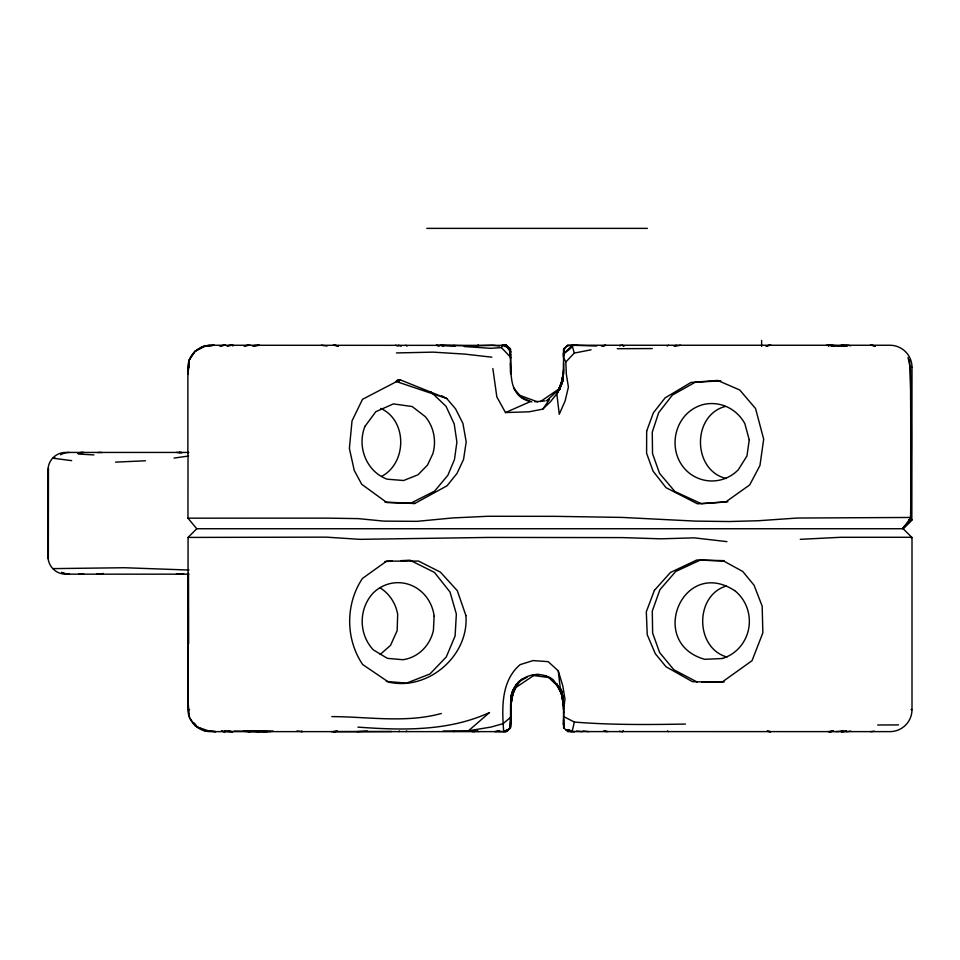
<?xml version="1.0" encoding="UTF-8"?>
<svg xmlns="http://www.w3.org/2000/svg" width="960" height="960" viewBox="0 0 960 960"><rect width="100%" height="100%" fill="white"/><g stroke="black" fill="none" stroke-linecap="round" stroke-linejoin="round"><path stroke-width="1.44" d="M188.82 574.164L65.64 574.164A17.64 17.64 0 0 1 48 556.524L48 470.076A17.64 17.64 0 0 1 65.64 452.436L188.82 452.436M510.684 699.828L510.636 723.708L509.352 728.904L503.748 731.58L498.048 731.616M510.648 721.812L510.636 726.576L509.46 728.808M508.668 729.54L503.676 731.604C501.972 708.528 500.748 681.192 520.116 664.644L533.064 660.588L548.184 661.656L558.264 670.836L562.812 685.944L564.96 699.024L563.772 708.276L563.556 724.992L563.556 719.568M909.54 359.82C912.324 413.364 911.244 467.268 910.5 520.896L902.724 528.732L911.844 519.912L912 367.308A22.056 22.056 0 0 0 889.944 345.252L567.744 345.252L563.568 349.188L563.568 373.188M501.888 346.164L505.884 345.252L510.156 348.732L510.612 358.5M510.66 718.368L509.736 728.544M563.544 374.46L563.556 362.796M908.04 357.408L910.476 369.288L911.172 517.452L902.388 528.732L196.764 528.732L187.956 518.172L188.016 452.484M492.852 368.52L496.836 396.936L505.5 412.56L530.256 401.652C504.156 394.512 513.708 366.708 509.028 347.664L504.912 345.264L501.996 345.252M563.532 356.676L563.544 352.548M563.568 723.144L564.24 728.34M48.444 468.132L48.336 559.02M574.44 345.312L572.136 345.348L574.26 353.076L565.824 362.016L566.304 373.968L568.404 387.132L565.104 400.992L559.26 414.252L556.812 393.78L563.172 380.376L557.736 392.652L562.824 378.888M510.708 703.656L510.648 723.336M567.876 730.044L567.78 731.532L563.568 727.692L563.568 703.692M510.672 710.46L511.44 695.628M511.44 695.496L510.744 707.652L512.556 693.06M506.364 345.936L506.448 345.264L510.636 349.188L510.636 373.188M187.98 374.076L189.36 359.844L194.904 351.384L204.072 346.512L214.056 345.252M187.932 373.464L189.384 359.508L194.94 351.276L204.324 346.344L213.972 345.252M562.38 379.86L563.472 369.672M510.516 355.356L510.66 354.468M510.756 706.2L511.836 697.644M510.732 705.264L513.732 689.22M512.448 693.108L510.816 703.476L513.78 690.804M510.696 703.284L512.832 690.192L512.148 692.1M560.928 386.1L563.352 373.056M506.412 345.384L209.952 345.252C198.096 345.48 188.112 355.452 187.872 367.308L187.872 452.592M564.444 348.36L564.024 354.06M560.928 386.16L563.292 373.704L559.764 389.556L562.932 378.852M561.828 383.16L562.968 377.364M563.568 716.52L574.344 722.052L572.124 731.496M511.284 695.22L511.8 693.048M567.756 731.592L889.944 731.628A22.056 22.056 0 0 0 912 709.572L912 537.564L903.18 528.732L911.844 519.912M454.068 731.628L454.284 730.968M619.86 346.08L620.136 345.252M510.636 357.336L501.456 347.604L502.176 345.396M511.296 698.496L515.208 687.396M513.528 689.28L511.032 696.312L516.636 683.988L512.496 691.752C517.956 675.588 538.884 669.456 552.552 679.284M563.556 351.312L564.78 348.048M511.404 696.768L515.124 687.324M558.6 389.748L563.028 378.672L558.204 390.504M558.528 389.952L563.184 378.372M511.464 696.864L516.24 686.868M558.432 390.564L562.308 382.848M558.18 390.204L562.272 382.8M512.868 691.98L515.676 687.228M511.872 693.408L519.336 681.204L512.928 690.096L521.916 679.128M563.532 712.92L564.276 711.852M505.5 412.56L529.068 411.804L542.772 409.14L549.504 399.432M514.992 686.868L518.472 682.032M556.812 393.78L550.452 401.748L542.772 409.14M398.928 731.628L399.456 730.968M215.304 731.628L204.636 730.692L195.288 725.88L189.48 717.636L187.92 700.476L188.076 537.42L196.764 528.732M572.136 345.348L563.544 353.928L563.556 357.66L565.824 362.016M566.004 346.956L567.384 345.588L577.056 345.264M187.92 573.456L187.92 709.572C188.076 721.464 198.168 731.436 210.036 731.628L506.46 731.628L510.636 727.692L510.636 703.692M559.848 388.608L546.576 400.776L548.136 400.044M380.172 654.48L390.54 645.324L397.152 630.66L397.68 614.28A38.988 36.636 90 0 0 380.34 588.012M443.184 731.088L468.504 730.788L489.492 712.548C448.224 731.496 402.18 730.332 357.924 727.128M510.636 717.264L503.112 723.648L490.992 727.068L468.504 730.788M381.6 476.388C407.112 462.972 407.352 420.444 380.76 408.432M571.176 347.892L563.544 353.928L564.06 348.72L563.604 355.068M507.84 729.696L505.212 731.628L507.252 730.872L504.204 731.628M540.348 401.628L559.74 388.416M668.412 345.252L667.176 346.092M405.78 731.628L406.776 730.956M514.476 688.464L534.096 675.24M570.888 346.812L573.24 345.252L596.712 346.032M520.932 680.652L527.052 677.196M384.972 502.08L414.816 503.46L447.096 485.748L457.044 473.376L463.548 459.456L466.2 441.888L462.912 423.384L455.58 408.864L446.796 398.544L441.72 395.832M396.228 381.504L446.796 398.544L400.056 379.776L362.508 399.312L352.02 420.912L349.38 448.428L354.264 470.484L361.752 484.32L386.796 502.548L414.816 503.46M410.436 503.376L434.604 491.124L447.888 475.26L454.476 459.516L456.9 442.056L454.2 423.9L446.028 406.284L430.836 391.824M406.632 683.112L429.984 673.944L446.316 656.892L455.112 635.916L456.348 614.028L450.048 592.092L434.448 572.4L409.956 560.196L401.124 560.664M725.244 406.452C691.716 415.332 692.424 470.388 726.12 478.488M726.18 586.032C694.452 595.704 695.028 648.036 726.96 657.036M602.94 346.236L605.664 345.252L601.272 346.044M674.004 346.14L676.596 345.252M477.588 730.956L474.78 731.628L468.924 730.992M846.3 731.052L845.628 731.196A22.428 22.416 -85.4 0 0 846.42 731.028M472.308 731.628L475.2 730.98M832.944 731.184L833.592 731.04A22.152 22.152 0 0 1 828.516 731.628A22.02 22.008 0 0 0 832.848 731.196L832.824 731.208M201.492 346.932L209.94 345.252M252.348 345.984L255.06 345.444M574.26 353.076L591.06 349.8M441.288 713.508C405.444 723.312 368.34 716.712 331.848 716.604M832.452 731.268L830.556 731.532M675.276 346.116L680.568 345.252M495.9 731.628L499.872 730.98M494.64 731.628L498.888 730.968M533.124 674.784L538.572 674.4M174.06 458.064L188.568 456.048M273.216 731.052L248.532 731.556M253.704 346.056L259.452 345.312M248.208 345.348L246.228 345.612A23.724 23.676 71.8 0 0 244.056 346.104A23.712 23.664 82.4 0 1 248.352 345.336L250.332 345.252M534.792 401.76L545.112 400.896M52.968 568.62L124.476 567.732L189.012 570.048M727.872 501.792L701.376 503.736L674.868 491.496L659.544 473.364L652.524 453.6L652.26 432.168L658.692 412.62L672.408 395.064L695.172 382.26L720.804 380.856M835.812 731.628L843.228 731.076M501.456 347.604L490.644 348.312L464.196 346.524M356.88 731.628L367.284 731.04M384.924 561.54L392.292 561.144M800.268 539.34L840.516 537.3L910.98 537.288M722.52 658.5L704.76 659.328C646.908 643.056 682.764 556.776 734.628 590.616M115.512 462.12L145.5 460.788M397.368 379.872L400.056 379.776M188.076 537.42L326.376 537.144L359.94 539.34L488.676 537.432L622.536 537.6L660.72 538.824L694.212 537.852L726.948 541.632M396.444 352.944L433.116 352.14L464.82 354.108L491.868 357.192M187.956 518.172L327.192 518.136L358.296 518.628L383.82 521.124L417.048 521.34L452.664 517.944L487.788 516.276L554.964 516.336L622.032 517.416L695.148 521.1L729.012 521.532L758.244 520.74L797.364 518.04L911.172 517.452M685.428 724.068C648.408 724.68 611.268 725.064 574.344 722.052M503.136 345.288L506.244 345.264L508.524 347.628M701.748 682.08L724.188 681.96M617.256 348.708L652.308 348.564M877.704 724.992L898.512 724.908M391.872 731.496L331.212 731.628M573.708 731.628L574.548 731.628L571.464 731.58L569.352 730.104M426.828 228.372L647.364 228.372M187.872 367.308L188.868 367.308M909.792 367.308L912 367.308M909.204 519.912L911.952 519.912M910.68 537.564L912 537.564M187.908 709.572L189.54 709.572M911.016 709.572L912 709.572M265.788 731.628L234.108 731.052M55.5 458.232L52.872 458.196L71.676 460.644M247.476 731.268L270.852 731.592M723.996 560.64L700.236 560.1L675.684 571.488L659.904 589.728L652.284 611.064L652.632 633.108L659.676 652.644L673.86 669.756L697.26 682.104M253.392 731.016L267.708 731.616M827.772 345.3L845.652 346.104M826.236 345.3L843.156 346.056M455.232 346.092L436.32 345.252L439.068 346.164M78.648 454.056L93.924 454.908M248.904 731.58L250.332 731.076M193.932 722.748L197.508 727.068L208.452 730.872M386.388 681.444L405.192 683.004M248.208 731.532L246.228 731.268A23.76 23.7 -82.5 0 0 250.332 731.628M830.556 345.348L832.5 345.612M206.148 730.692L215.904 731.628M570.492 730.476L566.052 730.044L570.456 731.628M576.42 731.052L582.336 731.628M499.548 346.008L492.528 345.252L472.8 345.9L440.784 345.252L443.568 346.176M505.176 346.608L507.984 346.908L508.548 349.608M582.948 730.968L588.792 731.628M227.448 731.484L224.88 731.052M296.952 730.98L302.556 731.628M321.324 345.252L327.048 346.008M532.212 675.324L550.008 677.712L560.952 689.292L548.664 677.484M543.528 675.804L546.264 676.272M243.3 731.016L246.168 731.568M832.8 345.672L832.824 345.672A22.02 22.008 0 0 0 828.528 345.252L828.528 346.08M832.92 345.696L834.276 346.02M396.324 381.036L399.192 381.672M605.088 730.992L607.944 731.628M603.552 730.968L606.396 731.628M395.436 345.252L398.184 346.056M398.436 345.252L401.124 346.236M519.936 395.424L537.768 401.952M504.108 345.252L507.984 346.908M521.724 397.596L531.852 402M567.756 729.936L571.368 731.628M407.016 346.092L405.78 345.252M667.428 730.956L668.412 731.628M908.772 519.684L910.5 520.896M514.188 388.704L520.776 396.48M553.284 680.88L561.252 690.696M553.128 679.764L561.516 690.648M505.884 345.252L510.636 351.636M513.996 387.936L515.424 390.54M556.044 683.64L563.148 696.78L556.872 683.832L563.268 698.256L559.692 688.836M509.712 348.312L510.648 352.428M510.168 718.428L510.636 719.64M559.572 688.884L562.896 698.364M619.92 730.968L620.136 731.628M454.332 346.08L454.068 345.252M561.84 692.076L562.992 697.86M567.78 345.384L567.828 345.924M561.72 692.136L563.484 705.468L561.564 691.716L563.484 704.796M561.564 691.716L563.484 705.372M563.484 705.468L561.42 690.396L563.496 703.776L560.22 687.912L558.264 670.836M563.556 723.492L564.144 728.244M561.72 691.356L563.496 709.884M510.312 363.192L510.636 373.86M188.64 643.56L188.496 573.348M841.272 345.252A22.428 22.416 83.9 0 1 845.592 345.672L847.248 346.068A22.428 22.416 85.4 0 0 845.58 345.672L843.72 345.396A22.476 22.464 86 0 0 841.272 345.252L841.272 346.08M841.272 731.076L841.272 731.628A22.476 22.464 -86 0 0 843.72 731.496L845.544 731.22A22.428 22.416 -83.9 0 1 841.272 731.628M761.628 340.404L761.628 346.38M232.932 345.252A22.428 22.416 -83.9 0 0 228.6 345.672L226.944 346.068A22.428 22.416 -85.4 0 1 228.624 345.672L230.472 345.396A22.476 22.464 -86 0 1 232.932 345.252L232.932 346.08M229.908 731.076L229.908 731.628A22.152 22.14 0 0 1 224.772 731.016M734.664 590.568A38.664 37.344 90 0 1 748.728 628.356A38.664 37.344 90 0 1 722.496 658.416M79.86 452.628A17.64 16.632 -90 0 1 82.344 452.436M82.344 574.164A17.64 16.632 -90 0 1 78.636 573.72M181.704 452.628A17.64 17.58 -90 0 0 179.088 452.436A62.628 9.924 87.1 0 1 179.928 452.712M176.448 452.436A17.64 17.64 0 0 1 179.088 452.628M176.448 574.164A17.64 17.64 0 0 0 180.384 573.72A62.604 9.936 -87.3 0 1 179.088 574.164A17.64 17.58 90 0 0 182.988 573.72A17.64 17.58 -90 0 1 179.088 574.164M301.824 731.1A42.696 30.192 0 0 1 301.536 731.628M259.26 731.628A42.696 30.192 0 0 1 258.972 731.1M258.972 731.628A22.056 22.056 0 0 1 254.064 731.076M874.068 731.076A22.056 15.984 -90 0 1 870.516 731.628M850.752 731.076A22.056 22.056 0 0 1 845.844 731.628M478.452 731.628A22.056 4.188 -90 0 1 477.516 731.076M232.932 731.628A22.476 22.464 86 0 1 230.472 731.496L228.66 731.22A22.428 22.416 83.9 0 0 232.932 731.628M101.82 452.604A60.864 20.316 90 0 0 100.296 452.436A17.64 16.632 -90 0 0 97.824 452.628M100.296 574.164A60.864 20.316 90 0 0 103.332 573.492A60.864 20.316 -90 0 1 100.296 574.164A17.64 16.632 -90 0 1 96.6 573.72M179.58 452.436A17.64 17.556 -90 0 1 182.196 452.628M83.892 574.164A17.64 16.884 -90 0 1 80.136 573.72M77.724 453.648A17.64 16.884 90 0 1 83.892 452.436M60.6 454.8A17.64 17.424 -90 0 1 69.312 452.436M254.064 345.804A22.056 22.056 0 0 1 258.972 345.252M845.844 345.252A22.056 22.056 0 0 1 850.752 345.804M828.528 345.264A22.128 22.128 0 0 1 834.576 346.104M646.668 431.076L646.596 453.24L653.064 471.132L666.012 487.668L697.464 503.808L725.844 501.888L749.712 484.908L759.948 465.516L763.692 439.212L755.556 408.552L739.728 389.976L717.684 380.448L691.02 382.44L665.088 397.896L653.352 412.848L646.668 431.076M434.136 616.104L433.404 630.444A38.532 36.204 -90 0 1 402.9 659.724L387.408 658.356L373.344 649.896C358.464 634.104 358.476 608.556 373.392 592.788A38.988 36.636 -90 0 1 419.352 589.956A38.664 36.336 90 0 1 434.148 616.104M465.924 615.6C469.068 655.932 427.932 691.104 388.572 682.104L362.7 664.56C345.42 639.204 345.324 603.888 362.472 578.436L386.58 561.156L418.524 561.072L440.388 572.112L457.308 590.7L465.924 615.6M749.244 439.848L746.952 455.976L738.288 469.788A38.94 37.608 90 0 1 690.792 474.252C665.136 455.688 672.036 413.316 702.804 404.652A39.288 37.944 -90 0 1 744.864 423.708L749.244 439.848M364.92 426.432C356.808 446.64 366.288 471.492 387.132 479.184L403.632 480.516L418.02 474.78L427.524 465.036L432.852 453.708A38.46 36.144 90 0 0 425.364 416.712L412.188 406.548L393.408 403.896L375.816 411.708L364.92 426.432M654.396 590.376L646.308 611.82L647.244 634.728L655.284 653.676L666.012 666.744L692.436 681.672L721.788 682.32L752.028 660.696L762.864 632.832L762.168 606.144L754.068 585.24L742.74 571.476L723.744 561.06L696.9 559.956L670.428 572.484L654.396 590.376M246.156 731.256L245.136 731.052A23.724 23.676 -71.8 0 0 246.12 731.244M228.576 731.196L227.904 731.052A22.428 22.416 85.4 0 0 228.624 731.208M767.364 731.076A22.056 15.192 90 0 0 770.748 731.628A22.056 15.192 -90 0 1 767.364 731.076M221.472 731.076A22.056 17.244 90 0 0 225.312 731.628A22.056 17.244 -90 0 1 221.472 731.076M333.396 731.628A22.056 16.536 90 0 0 337.08 731.076A22.056 16.536 -90 0 1 333.396 731.628M621.948 731.628A22.056 6.06 90 0 0 623.292 731.076A22.056 6.06 -90 0 1 621.948 731.628M179.58 574.164A17.64 17.556 90 0 0 183.492 573.72A17.64 17.556 -90 0 1 179.58 574.164M61.752 572.424A17.64 17.424 90 0 0 69.312 574.164A17.64 17.424 -90 0 1 61.752 572.424M875.232 346.236A22.056 15.984 -90 0 0 870.516 345.252A22.056 15.984 90 0 1 875.232 346.236M225.312 345.252A22.056 17.244 90 0 0 220.236 346.236A22.056 17.244 -90 0 1 225.312 345.252M770.748 345.252A22.056 15.192 -90 0 0 766.272 346.236A22.056 15.192 90 0 1 770.748 345.252M478.452 345.252A22.056 4.188 90 0 0 477.216 346.236A22.056 4.188 -90 0 1 478.452 345.252M623.736 346.236A22.056 6.06 90 0 0 621.948 345.252A22.056 6.06 -90 0 1 623.736 346.236M338.268 346.236A22.056 16.536 -90 0 0 333.396 345.252A22.056 16.536 90 0 1 338.268 346.236"/></g></svg>
